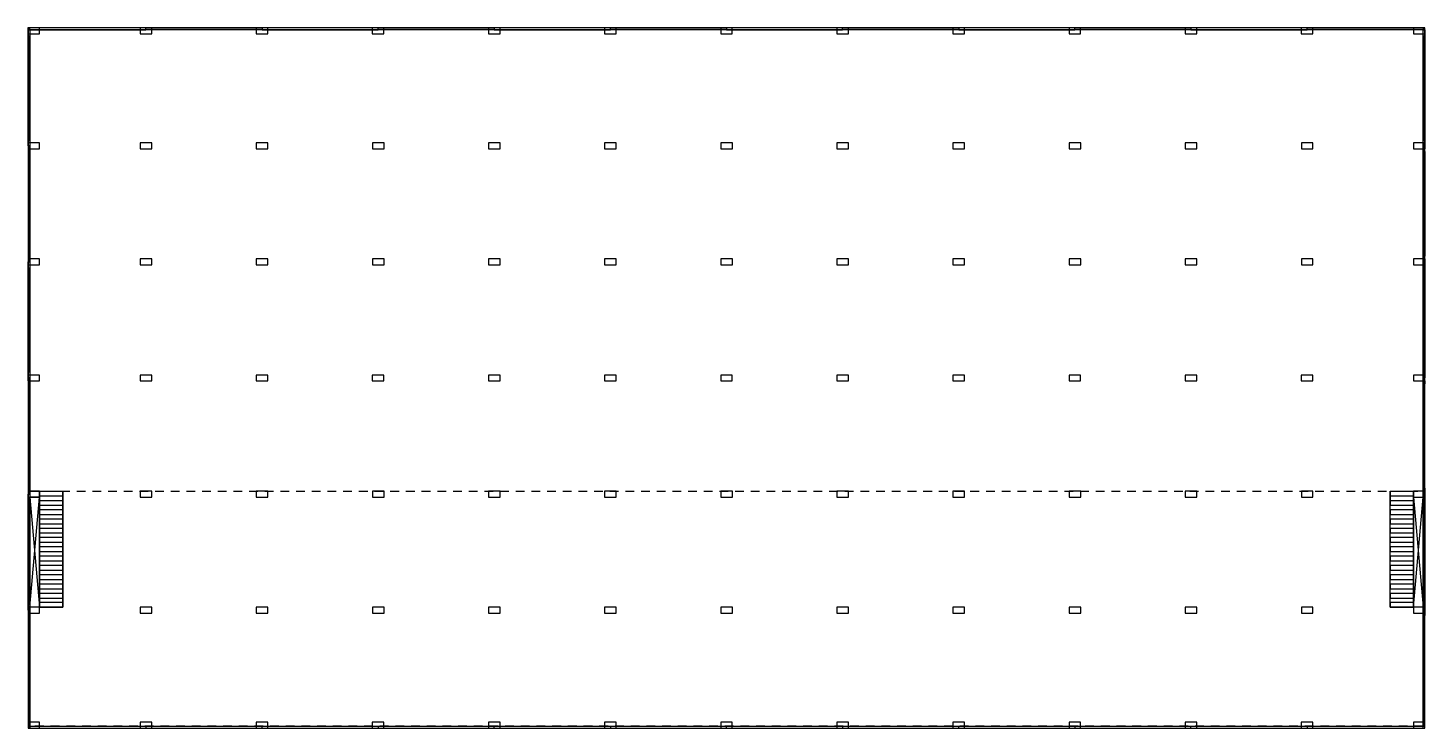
# Model space of a CAD drawing. Header units: millimetres. Extents: x 332 to 3202, y 307 to 1426.
# Drawn here: x 1751.8 to 1872.1, y 439.4 to 499.7 of the extents above; entities that cross this region are included whole.
import ezdxf

# ---------------------------------------------------------------- set-up
doc = ezdxf.new("R2010")
doc.units = ezdxf.units.MM
doc.linetypes.add('JIS_02_0.7', pattern=[1.35, 0.75, -0.6])

msp = doc.modelspace()

# ---------------------------------------------------------------- linework, layer by layer
for p, q in [((1752.8, 499.704), (1751.8, 499.704)), ((1751.8, 499.704), (1751.8, 499.204)), ((1872.107, 499.704), (1751.807, 499.704)), ((1751.807, 499.704), (1751.807, 439.404)), ((1751.807, 489.554), (1751.807, 499.554)), ((1751.807, 499.554), (1751.957, 499.554)), ((1751.957, 499.554), (1751.957, 499.704)), ((1871.957, 499.554), (1751.957, 499.554)), ((1751.957, 499.554), (1751.957, 439.554)), ((1751.957, 499.554), (1761.957, 499.554)), ((1752.8, 499.204), (1752.8, 499.704)), ((1762.457, 499.704), (1761.457, 499.704)), ((1761.457, 499.704), (1761.457, 499.204)), ((1761.957, 499.554), (1761.957, 499.704)), ((1761.957, 499.704), (1771.957, 499.704)), ((1762.457, 499.204), (1762.457, 499.704)), ((1772.457, 499.704), (1771.457, 499.704)), ((1771.457, 499.704), (1771.457, 499.204)), ((1771.957, 499.704), (1771.957, 499.554)), ((1771.957, 499.554), (1781.957, 499.554)), ((1772.457, 499.204), (1772.457, 499.704)), ((1782.457, 499.704), (1781.457, 499.704)), ((1781.457, 499.704), (1781.457, 499.204)), ((1781.957, 499.554), (1781.957, 499.704)), ((1781.957, 499.704), (1791.957, 499.704)), ((1782.457, 499.204), (1782.457, 499.704)), ((1792.457, 499.704), (1791.457, 499.704)), ((1791.457, 499.704), (1791.457, 499.204)), ((1791.957, 499.704), (1791.957, 499.554)), ((1791.957, 499.554), (1801.957, 499.554)), ((1792.457, 499.204), (1792.457, 499.704)), ((1802.457, 499.704), (1801.457, 499.704)), ((1801.457, 499.704), (1801.457, 499.204)), ((1801.957, 499.554), (1801.957, 499.704)), ((1801.957, 499.704), (1811.957, 499.704)), ((1802.457, 499.204), (1802.457, 499.704)), ((1812.457, 499.704), (1811.457, 499.704)), ((1811.457, 499.704), (1811.457, 499.204)), ((1811.957, 499.704), (1811.957, 499.554)), ((1811.957, 499.554), (1821.957, 499.554)), ((1812.457, 499.204), (1812.457, 499.704)), ((1822.457, 499.704), (1821.457, 499.704)), ((1821.457, 499.704), (1821.457, 499.204)), ((1821.957, 499.554), (1821.957, 499.704)), ((1821.957, 499.704), (1831.957, 499.704)), ((1822.457, 499.204), (1822.457, 499.704)), ((1832.457, 499.704), (1831.457, 499.704)), ((1831.457, 499.704), (1831.457, 499.204)), ((1831.957, 499.704), (1831.957, 499.554)), ((1831.957, 499.554), (1841.957, 499.554)), ((1832.457, 499.204), (1832.457, 499.704)), ((1842.457, 499.704), (1841.457, 499.704)), ((1841.457, 499.704), (1841.457, 499.204)), ((1841.957, 499.554), (1841.957, 499.704)), ((1841.957, 499.704), (1851.957, 499.704)), ((1842.457, 499.204), (1842.457, 499.704)), ((1852.457, 499.704), (1851.457, 499.704)), ((1851.457, 499.704), (1851.457, 499.204)), ((1851.957, 499.704), (1851.957, 499.554)), ((1851.957, 499.554), (1861.957, 499.554)), ((1852.457, 499.204), (1852.457, 499.704)), ((1862.457, 499.704), (1861.457, 499.704)), ((1861.457, 499.704), (1861.457, 499.204)), ((1861.957, 499.554), (1861.957, 499.704)), ((1861.957, 499.704), (1871.957, 499.704)), ((1862.457, 499.204), (1862.457, 499.704)), ((1872.11, 499.704), (1871.11, 499.704)), ((1871.11, 499.704), (1871.11, 499.204)), ((1871.957, 499.704), (1871.957, 499.554)), ((1871.957, 439.554), (1871.957, 499.554)), ((1871.957, 499.554), (1872.107, 499.554)), ((1872.107, 439.404), (1872.107, 499.704)), ((1872.107, 499.704), (1872.11, 499.704)), ((1872.107, 499.554), (1872.107, 489.554)), ((1872.107, 489.554), (1872.107, 499.554)), ((1872.107, 499.554), (1872.107, 489.554)), ((1872.107, 499.554), (1872.11, 499.554)), ((1872.11, 499.204), (1872.11, 499.704)), ((1751.8, 499.204), (1752.8, 499.204)), ((1751.957, 499.004), (1751.807, 499.004)), ((1751.807, 499.004), (1751.882, 499.004)), ((1751.957, 499.004), (1751.807, 499.004)), ((1751.882, 499.004), (1751.882, 490.004)), ((1751.957, 499.204), (1751.957, 499.004)), ((1761.457, 499.204), (1762.457, 499.204)), ((1771.457, 499.204), (1772.457, 499.204)), ((1781.457, 499.204), (1782.457, 499.204)), ((1791.457, 499.204), (1792.457, 499.204)), ((1801.457, 499.204), (1802.457, 499.204)), ((1811.457, 499.204), (1812.457, 499.204)), ((1821.457, 499.204), (1822.457, 499.204)), ((1831.457, 499.204), (1832.457, 499.204)), ((1841.457, 499.204), (1842.457, 499.204)), ((1851.457, 499.204), (1852.457, 499.204)), ((1861.457, 499.204), (1862.457, 499.204)), ((1871.11, 499.204), (1872.11, 499.204)), ((1871.957, 499.204), (1872.032, 499.204)), ((1872.107, 499.004), (1871.957, 499.004)), ((1871.957, 499.004), (1871.957, 490.004)), ((1872.032, 499.004), (1872.032, 490.004)), ((1872.107, 499.204), (1872.107, 499.004)), ((1751.807, 490.004), (1751.957, 490.004)), ((1752.807, 489.804), (1751.807, 489.804)), ((1751.807, 489.804), (1751.807, 489.304)), ((1752.807, 489.304), (1752.807, 489.804)), ((1762.464, 489.804), (1761.464, 489.804)), ((1761.464, 489.804), (1761.464, 489.304)), ((1762.464, 489.304), (1762.464, 489.804)), ((1772.464, 489.804), (1771.464, 489.804)), ((1771.464, 489.804), (1771.464, 489.304)), ((1772.464, 489.304), (1772.464, 489.804)), ((1782.464, 489.804), (1781.464, 489.804)), ((1781.464, 489.804), (1781.464, 489.304)), ((1782.464, 489.304), (1782.464, 489.804)), ((1792.464, 489.804), (1791.464, 489.804)), ((1791.464, 489.804), (1791.464, 489.304)), ((1792.464, 489.304), (1792.464, 489.804)), ((1802.464, 489.804), (1801.464, 489.804)), ((1801.464, 489.804), (1801.464, 489.304)), ((1802.464, 489.304), (1802.464, 489.804)), ((1812.464, 489.804), (1811.464, 489.804)), ((1811.464, 489.804), (1811.464, 489.304)), ((1812.464, 489.304), (1812.464, 489.804)), ((1822.464, 489.804), (1821.464, 489.804)), ((1821.464, 489.804), (1821.464, 489.304)), ((1822.464, 489.304), (1822.464, 489.804)), ((1832.464, 489.804), (1831.464, 489.804)), ((1831.464, 489.804), (1831.464, 489.304)), ((1832.464, 489.304), (1832.464, 489.804)), ((1842.464, 489.804), (1841.464, 489.804)), ((1841.464, 489.804), (1841.464, 489.304)), ((1842.464, 489.304), (1842.464, 489.804)), ((1852.464, 489.804), (1851.464, 489.804)), ((1851.464, 489.804), (1851.464, 489.304)), ((1852.464, 489.304), (1852.464, 489.804)), ((1862.464, 489.804), (1861.464, 489.804)), ((1861.464, 489.804), (1861.464, 489.304)), ((1862.464, 489.304), (1862.464, 489.804)), ((1872.117, 489.804), (1871.117, 489.804)), ((1871.117, 489.804), (1871.117, 489.304)), ((1871.957, 490.004), (1872.107, 490.004)), ((1871.957, 489.804), (1872.117, 489.804)), ((1872.032, 489.804), (1872.032, 489.304)), ((1872.117, 489.304), (1872.117, 489.804)), ((1751.957, 489.554), (1751.807, 489.554)), ((1751.807, 489.304), (1752.807, 489.304)), ((1751.807, 489.054), (1751.957, 489.054)), ((1751.882, 489.054), (1751.882, 480.054)), ((1751.957, 479.554), (1751.957, 489.554)), ((1761.464, 489.304), (1762.464, 489.304)), ((1771.464, 489.304), (1772.464, 489.304)), ((1781.464, 489.304), (1782.464, 489.304)), ((1791.464, 489.304), (1792.464, 489.304)), ((1801.464, 489.304), (1802.464, 489.304)), ((1811.464, 489.304), (1812.464, 489.304)), ((1821.464, 489.304), (1822.464, 489.304)), ((1831.464, 489.304), (1832.464, 489.304)), ((1841.464, 489.304), (1842.464, 489.304)), ((1851.464, 489.304), (1852.464, 489.304)), ((1861.464, 489.304), (1862.464, 489.304)), ((1871.117, 489.304), (1872.117, 489.304)), ((1872.107, 489.554), (1871.957, 489.554)), ((1871.957, 489.554), (1871.957, 479.554)), ((1871.957, 489.304), (1871.957, 489.054)), ((1871.957, 489.304), (1872.117, 489.304)), ((1871.957, 489.054), (1872.107, 489.054)), ((1872.032, 489.054), (1872.032, 480.054)), ((1872.107, 489.054), (1872.107, 480.054)), ((1751.957, 480.054), (1751.807, 480.054)), ((1752.807, 479.804), (1751.807, 479.804)), ((1751.807, 479.804), (1751.807, 479.304)), ((1751.807, 469.554), (1751.807, 479.554)), ((1751.807, 479.554), (1751.957, 479.554)), ((1751.807, 479.304), (1752.807, 479.304)), ((1751.807, 479.054), (1751.957, 479.054)), ((1751.882, 479.054), (1751.882, 470.054)), ((1752.807, 479.304), (1752.807, 479.804)), ((1762.464, 479.804), (1761.464, 479.804)), ((1761.464, 479.804), (1761.464, 479.304)), ((1761.464, 479.304), (1762.464, 479.304)), ((1762.464, 479.304), (1762.464, 479.804)), ((1772.464, 479.804), (1771.464, 479.804)), ((1771.464, 479.804), (1771.464, 479.304)), ((1771.464, 479.304), (1772.464, 479.304)), ((1772.464, 479.304), (1772.464, 479.804)), ((1782.464, 479.804), (1781.464, 479.804)), ((1781.464, 479.804), (1781.464, 479.304)), ((1781.464, 479.304), (1782.464, 479.304)), ((1782.464, 479.304), (1782.464, 479.804)), ((1792.464, 479.804), (1791.464, 479.804)), ((1791.464, 479.804), (1791.464, 479.304)), ((1791.464, 479.304), (1792.464, 479.304)), ((1792.464, 479.304), (1792.464, 479.804)), ((1802.464, 479.804), (1801.464, 479.804)), ((1801.464, 479.804), (1801.464, 479.304)), ((1801.464, 479.304), (1802.464, 479.304)), ((1802.464, 479.304), (1802.464, 479.804)), ((1812.464, 479.804), (1811.464, 479.804)), ((1811.464, 479.804), (1811.464, 479.304)), ((1811.464, 479.304), (1812.464, 479.304)), ((1812.464, 479.304), (1812.464, 479.804)), ((1822.464, 479.804), (1821.464, 479.804)), ((1821.464, 479.804), (1821.464, 479.304)), ((1821.464, 479.304), (1822.464, 479.304)), ((1822.464, 479.304), (1822.464, 479.804)), ((1832.464, 479.804), (1831.464, 479.804)), ((1831.464, 479.804), (1831.464, 479.304)), ((1831.464, 479.304), (1832.464, 479.304)), ((1832.464, 479.304), (1832.464, 479.804)), ((1842.464, 479.804), (1841.464, 479.804)), ((1841.464, 479.804), (1841.464, 479.304)), ((1841.464, 479.304), (1842.464, 479.304)), ((1842.464, 479.304), (1842.464, 479.804)), ((1852.464, 479.804), (1851.464, 479.804)), ((1851.464, 479.804), (1851.464, 479.304)), ((1851.464, 479.304), (1852.464, 479.304)), ((1852.464, 479.304), (1852.464, 479.804)), ((1862.464, 479.804), (1861.464, 479.804)), ((1861.464, 479.804), (1861.464, 479.304)), ((1861.464, 479.304), (1862.464, 479.304)), ((1862.464, 479.304), (1862.464, 479.804)), ((1872.117, 479.804), (1871.117, 479.804)), ((1871.117, 479.804), (1871.117, 479.304)), ((1871.117, 479.304), (1872.117, 479.304)), ((1872.107, 480.054), (1871.957, 480.054)), ((1871.957, 480.054), (1871.957, 479.804)), ((1871.957, 479.804), (1872.117, 479.804)), ((1871.957, 479.554), (1872.107, 479.554)), ((1871.957, 479.304), (1871.957, 479.054)), ((1871.957, 479.304), (1872.117, 479.304)), ((1871.957, 479.054), (1872.107, 479.054)), ((1872.032, 479.804), (1872.032, 479.304)), ((1872.032, 479.054), (1872.032, 470.054)), ((1872.107, 479.554), (1872.107, 469.554)), ((1872.107, 479.054), (1872.107, 470.054)), ((1872.117, 479.304), (1872.117, 479.804)), ((1752.8, 469.804), (1751.8, 469.804)), ((1751.8, 469.804), (1751.8, 469.304)), ((1751.8, 469.304), (1752.8, 469.304)), ((1751.957, 470.054), (1751.807, 470.054)), ((1751.957, 469.554), (1751.807, 469.554)), ((1751.957, 459.554), (1751.957, 469.554)), ((1752.8, 469.304), (1752.8, 469.804)), ((1762.457, 469.804), (1761.457, 469.804)), ((1761.457, 469.804), (1761.457, 469.304)), ((1761.457, 469.304), (1762.457, 469.304)), ((1762.457, 469.304), (1762.457, 469.804)), ((1772.457, 469.804), (1771.457, 469.804)), ((1771.457, 469.804), (1771.457, 469.304)), ((1771.457, 469.304), (1772.457, 469.304)), ((1772.457, 469.304), (1772.457, 469.804)), ((1782.457, 469.804), (1781.457, 469.804)), ((1781.457, 469.804), (1781.457, 469.304)), ((1781.457, 469.304), (1782.457, 469.304)), ((1782.457, 469.304), (1782.457, 469.804)), ((1792.457, 469.804), (1791.457, 469.804)), ((1791.457, 469.804), (1791.457, 469.304)), ((1791.457, 469.304), (1792.457, 469.304)), ((1792.457, 469.304), (1792.457, 469.804)), ((1802.457, 469.804), (1801.457, 469.804)), ((1801.457, 469.804), (1801.457, 469.304)), ((1801.457, 469.304), (1802.457, 469.304)), ((1802.457, 469.304), (1802.457, 469.804)), ((1812.457, 469.804), (1811.457, 469.804)), ((1811.457, 469.804), (1811.457, 469.304)), ((1811.457, 469.304), (1812.457, 469.304)), ((1812.457, 469.304), (1812.457, 469.804)), ((1822.457, 469.804), (1821.457, 469.804)), ((1821.457, 469.804), (1821.457, 469.304)), ((1821.457, 469.304), (1822.457, 469.304)), ((1822.457, 469.304), (1822.457, 469.804)), ((1832.457, 469.804), (1831.457, 469.804)), ((1831.457, 469.804), (1831.457, 469.304)), ((1831.457, 469.304), (1832.457, 469.304)), ((1832.457, 469.304), (1832.457, 469.804)), ((1842.457, 469.804), (1841.457, 469.804)), ((1841.457, 469.804), (1841.457, 469.304)), ((1841.457, 469.304), (1842.457, 469.304)), ((1842.457, 469.304), (1842.457, 469.804)), ((1852.457, 469.804), (1851.457, 469.804)), ((1851.457, 469.804), (1851.457, 469.304)), ((1851.457, 469.304), (1852.457, 469.304)), ((1852.457, 469.304), (1852.457, 469.804)), ((1862.457, 469.804), (1861.457, 469.804)), ((1861.457, 469.804), (1861.457, 469.304)), ((1861.457, 469.304), (1862.457, 469.304)), ((1862.457, 469.304), (1862.457, 469.804)), ((1872.11, 469.804), (1871.11, 469.804)), ((1871.11, 469.804), (1871.11, 469.304)), ((1871.11, 469.304), (1872.11, 469.304)), ((1872.107, 470.054), (1871.957, 470.054)), ((1871.957, 470.054), (1871.957, 469.804)), ((1872.107, 469.554), (1871.957, 469.554)), ((1871.957, 469.554), (1871.957, 459.554)), ((1872.032, 469.804), (1872.032, 469.304)), ((1872.107, 469.304), (1872.107, 469.054)), ((1872.107, 469.304), (1872.11, 469.304)), ((1872.11, 469.304), (1872.11, 469.804)), ((1751.957, 469.054), (1751.807, 469.054)), ((1751.882, 469.054), (1751.882, 460.054)), ((1872.107, 469.054), (1871.957, 469.054)), ((1871.957, 469.054), (1871.957, 460.054)), ((1872.032, 469.054), (1872.032, 460.054)), ((1751.807, 460.054), (1751.957, 460.054)), ((1752.807, 459.804), (1751.807, 459.804)), ((1751.807, 459.804), (1751.807, 459.304)), ((1752.807, 459.304), (1752.807, 459.804)), ((1752.807, 449.804), (1752.807, 459.804)), ((1752.807, 459.804), (1754.807, 459.804)), ((1754.807, 459.804), (1754.807, 459.304)), ((1754.807, 449.804), (1754.807, 459.804)), ((1762.464, 459.804), (1761.464, 459.804)), ((1761.464, 459.804), (1761.464, 459.304)), ((1762.464, 459.304), (1762.464, 459.804)), ((1772.464, 459.804), (1771.464, 459.804)), ((1771.464, 459.804), (1771.464, 459.304)), ((1772.464, 459.304), (1772.464, 459.804)), ((1782.464, 459.804), (1781.464, 459.804)), ((1781.464, 459.804), (1781.464, 459.304)), ((1782.464, 459.304), (1782.464, 459.804)), ((1792.464, 459.804), (1791.464, 459.804)), ((1791.464, 459.804), (1791.464, 459.304)), ((1792.464, 459.304), (1792.464, 459.804)), ((1802.464, 459.804), (1801.464, 459.804)), ((1801.464, 459.804), (1801.464, 459.304)), ((1802.464, 459.304), (1802.464, 459.804)), ((1812.464, 459.804), (1811.464, 459.804)), ((1811.464, 459.804), (1811.464, 459.304)), ((1812.464, 459.304), (1812.464, 459.804)), ((1822.464, 459.804), (1821.464, 459.804)), ((1821.464, 459.804), (1821.464, 459.304)), ((1822.464, 459.304), (1822.464, 459.804)), ((1832.464, 459.804), (1831.464, 459.804)), ((1831.464, 459.804), (1831.464, 459.304)), ((1832.464, 459.304), (1832.464, 459.804)), ((1842.464, 459.804), (1841.464, 459.804)), ((1841.464, 459.804), (1841.464, 459.304)), ((1842.464, 459.304), (1842.464, 459.804)), ((1852.464, 459.804), (1851.464, 459.804)), ((1851.464, 459.804), (1851.464, 459.304)), ((1852.464, 459.304), (1852.464, 459.804)), ((1862.464, 459.804), (1861.464, 459.804)), ((1861.464, 459.804), (1861.464, 459.304)), ((1862.464, 459.304), (1862.464, 459.804)), ((1869.117, 449.804), (1869.117, 459.804)), ((1869.117, 459.804), (1871.117, 459.804)), ((1869.117, 459.804), (1869.117, 459.404)), ((1872.117, 459.804), (1871.117, 459.804)), ((1871.117, 459.804), (1871.117, 459.304)), ((1871.957, 460.054), (1872.107, 460.054)), ((1871.957, 459.804), (1872.117, 459.804)), ((1872.032, 459.804), (1872.032, 459.304)), ((1872.107, 460.054), (1872.107, 459.804)), ((1872.107, 459.804), (1872.107, 459.804)), ((1872.117, 459.304), (1872.117, 459.804)), ((1751.807, 449.554), (1751.807, 459.554)), ((1751.807, 459.554), (1751.957, 459.554)), ((1751.807, 459.304), (1752.807, 459.304)), ((1751.807, 459.054), (1751.957, 459.054)), ((1751.882, 459.054), (1751.882, 450.054)), ((1751.957, 459.304), (1752.807, 459.304)), ((1752.807, 459.404), (1754.807, 459.404)), ((1752.807, 459.404), (1752.807, 459.004)), ((1752.807, 459.004), (1754.807, 459.004)), ((1752.807, 459.004), (1752.807, 458.604)), ((1752.807, 458.604), (1754.807, 458.604)), ((1754.807, 458.604), (1754.807, 458.204)), ((1761.464, 459.304), (1762.464, 459.304)), ((1771.464, 459.304), (1772.464, 459.304)), ((1781.464, 459.304), (1782.464, 459.304)), ((1791.464, 459.304), (1792.464, 459.304)), ((1801.464, 459.304), (1802.464, 459.304)), ((1811.464, 459.304), (1812.464, 459.304)), ((1821.464, 459.304), (1822.464, 459.304)), ((1831.464, 459.304), (1832.464, 459.304)), ((1841.464, 459.304), (1842.464, 459.304)), ((1851.464, 459.304), (1852.464, 459.304)), ((1861.464, 459.304), (1862.464, 459.304)), ((1869.117, 459.404), (1871.117, 459.404)), ((1869.117, 459.404), (1869.117, 459.004)), ((1869.117, 459.004), (1871.117, 459.004)), ((1869.117, 459.004), (1869.117, 458.604)), ((1869.117, 458.604), (1871.117, 458.604)), ((1871.117, 458.604), (1871.117, 458.204)), ((1871.957, 459.554), (1872.107, 459.554)), ((1871.957, 459.304), (1871.957, 459.054)), ((1871.957, 459.304), (1872.117, 459.304)), ((1871.957, 459.054), (1872.107, 459.054)), ((1872.032, 459.054), (1872.032, 450.054)), ((1872.107, 459.554), (1872.107, 449.554)), ((1872.107, 459.054), (1872.107, 450.054)), ((1754.807, 458.204), (1752.807, 458.204)), ((1752.807, 458.204), (1752.807, 457.804)), ((1752.807, 457.804), (1754.807, 457.804)), ((1754.807, 457.404), (1752.807, 457.404)), ((1752.807, 457.404), (1752.807, 457.004)), ((1754.807, 457.804), (1754.807, 457.404)), ((1871.117, 458.204), (1869.117, 458.204)), ((1869.117, 458.204), (1869.117, 457.804)), ((1869.117, 457.804), (1871.117, 457.804)), ((1871.117, 457.404), (1869.117, 457.404)), ((1869.117, 457.404), (1869.117, 457.004)), ((1871.117, 457.804), (1871.117, 457.404)), ((1752.807, 457.004), (1754.807, 457.004)), ((1754.807, 456.604), (1752.807, 456.604)), ((1752.807, 456.604), (1752.807, 456.204)), ((1752.807, 456.204), (1754.807, 456.204)), ((1754.807, 457.004), (1754.807, 456.604)), ((1754.807, 456.204), (1754.807, 455.804)), ((1869.117, 457.004), (1871.117, 457.004)), ((1871.117, 456.604), (1869.117, 456.604)), ((1869.117, 456.604), (1869.117, 456.204)), ((1869.117, 456.204), (1871.117, 456.204)), ((1871.117, 457.004), (1871.117, 456.604)), ((1871.117, 456.204), (1871.117, 455.804)), ((1754.807, 455.804), (1752.807, 455.804)), ((1752.807, 455.804), (1752.807, 455.404)), ((1752.807, 455.404), (1754.807, 455.404)), ((1754.807, 455.004), (1752.807, 455.004)), ((1752.807, 455.004), (1752.807, 454.604)), ((1754.807, 455.404), (1754.807, 455.004)), ((1871.117, 455.804), (1869.117, 455.804)), ((1869.117, 455.804), (1869.117, 455.404)), ((1869.117, 455.404), (1871.117, 455.404)), ((1871.117, 455.004), (1869.117, 455.004)), ((1869.117, 455.004), (1869.117, 454.604)), ((1871.117, 455.404), (1871.117, 455.004)), ((1752.807, 454.604), (1754.807, 454.604)), ((1754.807, 454.204), (1752.807, 454.204)), ((1752.807, 454.204), (1752.807, 453.804)), ((1752.807, 453.804), (1754.807, 453.804)), ((1754.807, 454.604), (1754.807, 454.204)), ((1754.807, 453.804), (1754.807, 453.404)), ((1869.117, 454.604), (1871.117, 454.604)), ((1871.117, 454.204), (1869.117, 454.204)), ((1869.117, 454.204), (1869.117, 453.804)), ((1869.117, 453.804), (1871.117, 453.804)), ((1871.117, 454.604), (1871.117, 454.204)), ((1871.117, 453.804), (1871.117, 453.404)), ((1754.807, 453.404), (1752.807, 453.404)), ((1752.807, 453.404), (1752.807, 453.004)), ((1752.807, 453.004), (1754.807, 453.004)), ((1754.807, 452.604), (1752.807, 452.604)), ((1752.807, 452.604), (1752.807, 452.204)), ((1754.807, 453.004), (1754.807, 452.604)), ((1871.117, 453.404), (1869.117, 453.404)), ((1869.117, 453.404), (1869.117, 453.004)), ((1869.117, 453.004), (1871.117, 453.004)), ((1871.117, 452.604), (1869.117, 452.604)), ((1869.117, 452.604), (1869.117, 452.204)), ((1871.117, 453.004), (1871.117, 452.604)), ((1752.807, 452.204), (1754.807, 452.204)), ((1754.807, 451.804), (1752.807, 451.804)), ((1752.807, 451.804), (1752.807, 451.404)), ((1752.807, 451.404), (1754.807, 451.404)), ((1754.807, 452.204), (1754.807, 451.804)), ((1754.807, 451.404), (1754.807, 451.004)), ((1869.117, 452.204), (1871.117, 452.204)), ((1871.117, 451.804), (1869.117, 451.804)), ((1869.117, 451.804), (1869.117, 451.404)), ((1869.117, 451.404), (1871.117, 451.404)), ((1871.117, 452.204), (1871.117, 451.804)), ((1871.117, 451.404), (1871.117, 451.004)), ((1751.957, 450.054), (1751.807, 450.054)), ((1754.807, 451.004), (1752.807, 451.004)), ((1752.807, 451.004), (1752.807, 450.604)), ((1752.807, 450.604), (1754.807, 450.604)), ((1754.807, 450.204), (1752.807, 450.204)), ((1752.807, 450.204), (1752.807, 449.804)), ((1754.807, 450.604), (1754.807, 450.204)), ((1871.117, 451.004), (1869.117, 451.004)), ((1869.117, 451.004), (1869.117, 450.604)), ((1869.117, 450.604), (1871.117, 450.604)), ((1871.117, 450.204), (1869.117, 450.204)), ((1869.117, 450.204), (1869.117, 449.804)), ((1871.117, 450.604), (1871.117, 450.204)), ((1872.107, 450.054), (1871.957, 450.054)), ((1871.957, 450.054), (1871.957, 449.804)), ((1752.807, 449.804), (1751.807, 449.804)), ((1751.807, 449.804), (1751.807, 449.304)), ((1751.957, 449.554), (1751.807, 449.554)), ((1751.807, 449.304), (1752.807, 449.304)), ((1751.957, 449.104), (1751.807, 449.104)), ((1751.882, 449.104), (1751.882, 440.104)), ((1751.957, 439.554), (1751.957, 449.554)), ((1752.807, 449.304), (1752.807, 449.804)), ((1754.807, 449.804), (1752.807, 449.804)), ((1752.807, 449.804), (1754.807, 449.804)), ((1762.464, 449.804), (1761.464, 449.804)), ((1761.464, 449.804), (1761.464, 449.304)), ((1761.464, 449.304), (1762.464, 449.304)), ((1762.464, 449.304), (1762.464, 449.804)), ((1772.464, 449.804), (1771.464, 449.804)), ((1771.464, 449.804), (1771.464, 449.304)), ((1771.464, 449.304), (1772.464, 449.304)), ((1772.464, 449.304), (1772.464, 449.804)), ((1782.464, 449.804), (1781.464, 449.804)), ((1781.464, 449.804), (1781.464, 449.304)), ((1781.464, 449.304), (1782.464, 449.304)), ((1782.464, 449.304), (1782.464, 449.804)), ((1792.464, 449.804), (1791.464, 449.804)), ((1791.464, 449.804), (1791.464, 449.304)), ((1791.464, 449.304), (1792.464, 449.304)), ((1792.464, 449.304), (1792.464, 449.804)), ((1802.464, 449.804), (1801.464, 449.804)), ((1801.464, 449.804), (1801.464, 449.304)), ((1801.464, 449.304), (1802.464, 449.304)), ((1802.464, 449.304), (1802.464, 449.804)), ((1812.464, 449.804), (1811.464, 449.804)), ((1811.464, 449.804), (1811.464, 449.304)), ((1811.464, 449.304), (1812.464, 449.304)), ((1812.464, 449.304), (1812.464, 449.804)), ((1822.464, 449.804), (1821.464, 449.804)), ((1821.464, 449.804), (1821.464, 449.304)), ((1821.464, 449.304), (1822.464, 449.304)), ((1822.464, 449.304), (1822.464, 449.804)), ((1832.464, 449.804), (1831.464, 449.804)), ((1831.464, 449.804), (1831.464, 449.304)), ((1831.464, 449.304), (1832.464, 449.304)), ((1832.464, 449.304), (1832.464, 449.804)), ((1842.464, 449.804), (1841.464, 449.804)), ((1841.464, 449.804), (1841.464, 449.304)), ((1841.464, 449.304), (1842.464, 449.304)), ((1842.464, 449.304), (1842.464, 449.804)), ((1852.464, 449.804), (1851.464, 449.804)), ((1851.464, 449.804), (1851.464, 449.304)), ((1851.464, 449.304), (1852.464, 449.304)), ((1852.464, 449.304), (1852.464, 449.804)), ((1862.464, 449.804), (1861.464, 449.804)), ((1861.464, 449.804), (1861.464, 449.304)), ((1861.464, 449.304), (1862.464, 449.304)), ((1862.464, 449.304), (1862.464, 449.804)), ((1871.117, 449.804), (1869.117, 449.804)), ((1869.117, 449.804), (1871.117, 449.804)), ((1872.117, 449.804), (1871.117, 449.804)), ((1871.117, 449.804), (1871.117, 449.304)), ((1871.117, 449.304), (1872.117, 449.304)), ((1872.107, 449.554), (1871.957, 449.554)), ((1871.957, 449.554), (1871.957, 439.554)), ((1872.107, 449.104), (1871.957, 449.104)), ((1871.957, 449.104), (1871.957, 440.104)), ((1872.032, 449.804), (1872.032, 449.304)), ((1872.032, 449.104), (1872.032, 440.104)), ((1872.107, 449.304), (1872.107, 449.104)), ((1872.107, 440.004), (1872.107, 449.054)), ((1872.117, 449.304), (1872.117, 449.804)), ((1751.807, 440.104), (1751.957, 440.104)), ((1752.807, 439.904), (1751.807, 439.904)), ((1751.807, 439.904), (1751.807, 439.404)), ((1751.957, 439.554), (1751.807, 439.554)), ((1751.807, 439.404), (1872.107, 439.404)), ((1751.807, 439.404), (1752.807, 439.404)), ((1751.957, 439.554), (1871.957, 439.554)), ((1751.957, 439.554), (1761.957, 439.554)), ((1751.957, 439.554), (1751.957, 439.404)), ((1751.957, 439.404), (1751.957, 439.554)), ((1752.807, 439.404), (1752.807, 439.904)), ((1762.457, 439.904), (1761.457, 439.904)), ((1761.457, 439.904), (1761.457, 439.404)), ((1761.457, 439.404), (1762.457, 439.404)), ((1761.957, 439.554), (1761.957, 439.554)), ((1761.957, 439.554), (1761.957, 439.404)), ((1761.957, 439.404), (1771.957, 439.404)), ((1762.457, 439.404), (1762.457, 439.904)), ((1772.457, 439.904), (1771.457, 439.904)), ((1771.457, 439.904), (1771.457, 439.404)), ((1771.457, 439.404), (1772.457, 439.404)), ((1771.957, 439.404), (1771.957, 439.554)), ((1771.957, 439.554), (1781.957, 439.554)), ((1772.457, 439.404), (1772.457, 439.904)), ((1782.457, 439.904), (1781.457, 439.904)), ((1781.457, 439.904), (1781.457, 439.404)), ((1781.457, 439.404), (1782.457, 439.404)), ((1781.957, 439.554), (1781.957, 439.404)), ((1781.957, 439.404), (1791.957, 439.404)), ((1782.457, 439.404), (1782.457, 439.904)), ((1792.457, 439.904), (1791.457, 439.904)), ((1791.457, 439.904), (1791.457, 439.404)), ((1791.457, 439.404), (1792.457, 439.404)), ((1791.957, 439.404), (1791.957, 439.554)), ((1791.957, 439.554), (1801.957, 439.554)), ((1792.457, 439.404), (1792.457, 439.904)), ((1802.457, 439.904), (1801.457, 439.904)), ((1801.457, 439.904), (1801.457, 439.404)), ((1801.457, 439.404), (1802.457, 439.404)), ((1801.957, 439.554), (1801.957, 439.404)), ((1801.957, 439.404), (1811.957, 439.404)), ((1802.457, 439.404), (1802.457, 439.904)), ((1812.457, 439.904), (1811.457, 439.904)), ((1811.457, 439.904), (1811.457, 439.404)), ((1811.457, 439.404), (1812.457, 439.404)), ((1811.957, 439.404), (1811.957, 439.554)), ((1811.957, 439.554), (1821.957, 439.554)), ((1812.457, 439.404), (1812.457, 439.904)), ((1822.457, 439.904), (1821.457, 439.904)), ((1821.457, 439.904), (1821.457, 439.404)), ((1821.457, 439.404), (1822.457, 439.404)), ((1821.957, 439.554), (1821.957, 439.404)), ((1821.957, 439.404), (1831.957, 439.404)), ((1822.457, 439.404), (1822.457, 439.904)), ((1832.457, 439.904), (1831.457, 439.904)), ((1831.457, 439.904), (1831.457, 439.404)), ((1831.457, 439.404), (1832.457, 439.404)), ((1831.957, 439.404), (1831.957, 439.554)), ((1831.957, 439.554), (1841.957, 439.554)), ((1832.457, 439.404), (1832.457, 439.904)), ((1842.457, 439.904), (1841.457, 439.904)), ((1841.457, 439.904), (1841.457, 439.404)), ((1841.457, 439.404), (1842.457, 439.404)), ((1841.957, 439.554), (1841.957, 439.404)), ((1841.957, 439.404), (1851.957, 439.404)), ((1842.457, 439.404), (1842.457, 439.904)), ((1852.457, 439.904), (1851.457, 439.904)), ((1851.457, 439.904), (1851.457, 439.404)), ((1851.457, 439.404), (1852.457, 439.404)), ((1851.957, 439.404), (1851.957, 439.554)), ((1851.957, 439.554), (1861.957, 439.554)), ((1852.457, 439.404), (1852.457, 439.904)), ((1862.457, 439.904), (1861.457, 439.904)), ((1861.457, 439.904), (1861.457, 439.404)), ((1861.457, 439.404), (1862.457, 439.404)), ((1861.957, 439.554), (1861.957, 439.404)), ((1861.957, 439.404), (1871.957, 439.404)), ((1862.457, 439.404), (1862.457, 439.904)), ((1872.11, 439.904), (1871.11, 439.904)), ((1871.11, 439.904), (1871.11, 439.404)), ((1871.11, 439.404), (1872.11, 439.404)), ((1871.957, 440.104), (1872.107, 440.104)), ((1871.957, 439.904), (1871.957, 440.004)), ((1872.032, 439.904), (1871.957, 439.904)), ((1871.957, 439.404), (1871.957, 439.554)), ((1871.957, 439.554), (1872.107, 439.554)), ((1872.11, 439.404), (1872.11, 439.904))]:
    msp.add_line(p, q)
at = {"color": 1}
for p, q in [((1752.807, 459.804), (1752.807, 459.404)), ((1752.807, 459.804), (1752.807, 459.304)), ((1871.117, 449.804), (1871.117, 459.804)), ((1751.957, 449.804), (1752.807, 459.304)), ((1752.807, 459.304), (1751.957, 459.304)), ((1751.957, 459.304), (1752.807, 449.804)), ((1752.807, 459.304), (1752.807, 449.804)), ((1754.807, 459.304), (1754.807, 449.804)), ((1871.117, 459.304), (1871.957, 459.304)), ((1871.117, 459.304), (1871.117, 449.804)), ((1871.117, 459.304), (1871.957, 449.804)), ((1871.117, 449.804), (1871.957, 459.304)), ((1752.807, 449.804), (1751.957, 449.804)), ((1871.957, 449.804), (1871.117, 449.804))]:
    msp.add_line(p, q, dxfattribs=at)
at = {"color": 1, "linetype": 'JIS_02_0.7', "lineweight": -3}
msp.add_lwpolyline([(1751.957, 459.804), (1871.957, 459.804), (1871.957, 439.554), (1751.957, 439.554)], close=True, dxfattribs=at)

doc.saveas('drawing.dxf')
